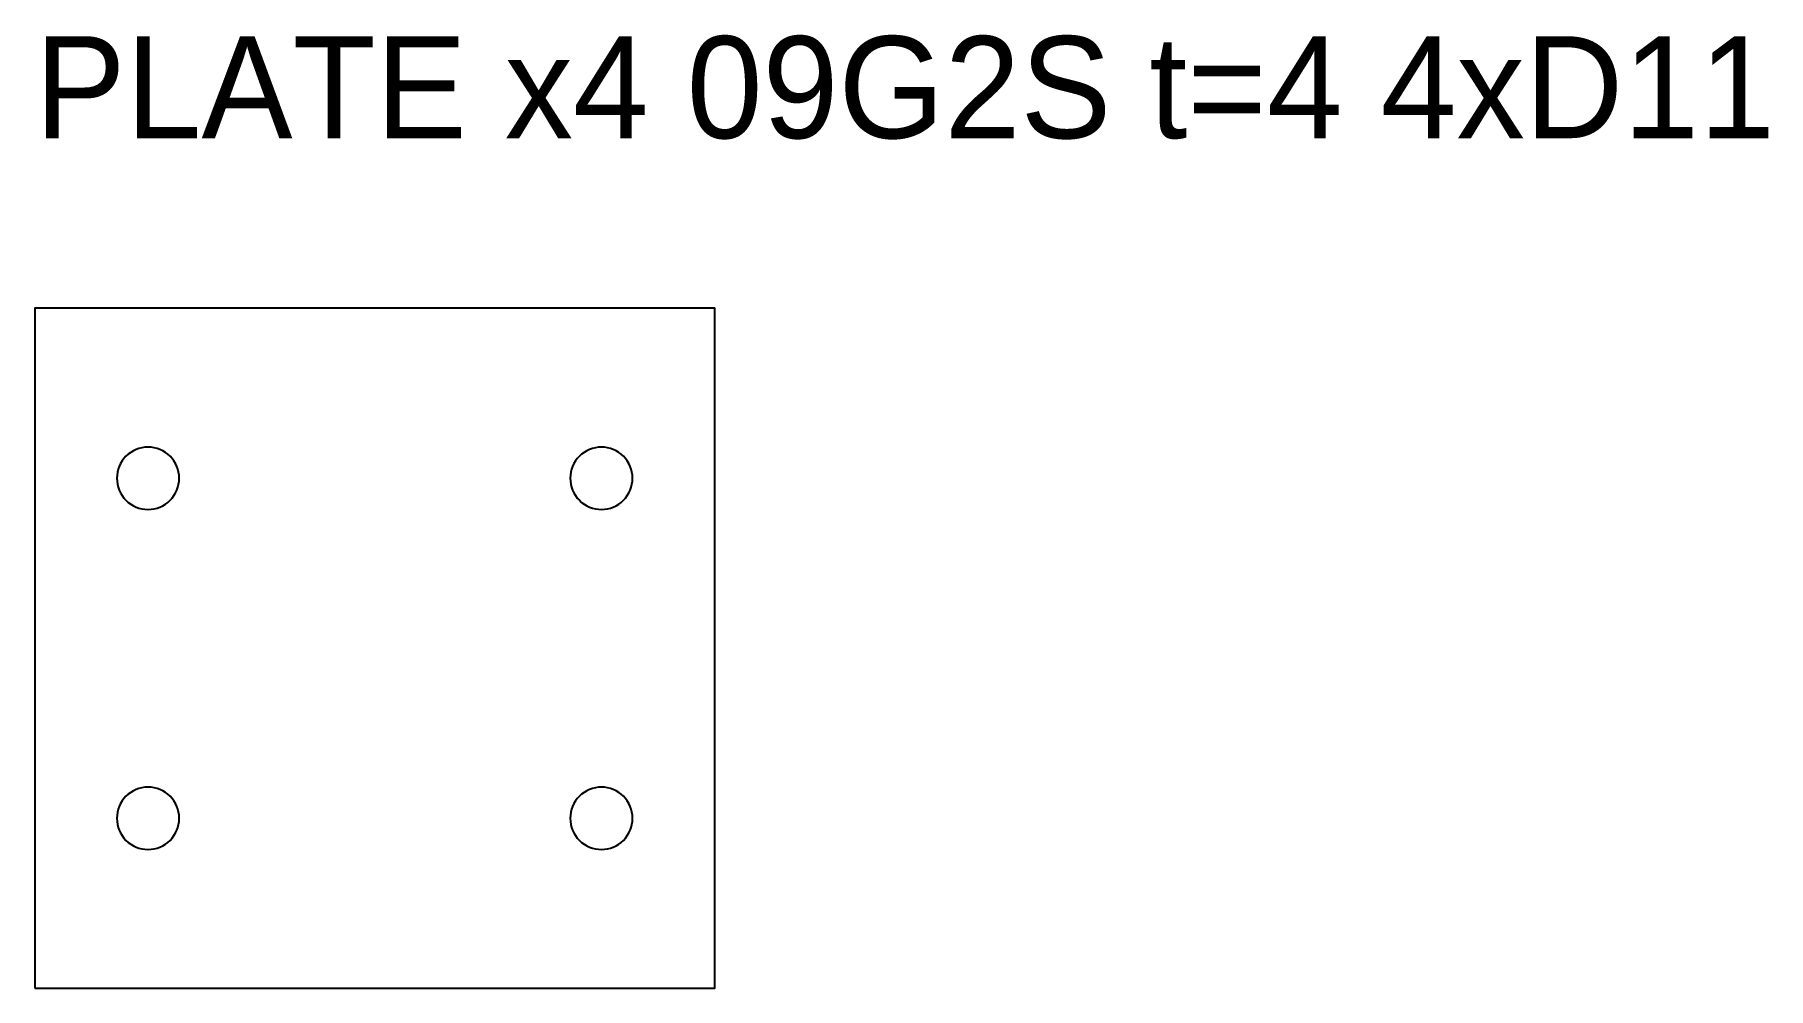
# Model space of a CAD drawing. Header units: millimetres. Extents: x 0 to 306, y 0 to 168.
import ezdxf

# ---------------------------------------------------------------- set-up
doc = ezdxf.new("R2010")
doc.units = ezdxf.units.MM
doc.layers.add('CUT', color=1, linetype='Continuous')
doc.layers.add('INFO', color=7, linetype='Continuous')

msp = doc.modelspace()

# ---------------------------------------------------------------- linework, layer by layer
at = {"layer": 'CUT'}
for points in [[(0, 0), (120, 0), (120, 120), (0, 120)], [(25.5, 90), (25.47, 90.54), (25.39, 91.07), (25.26, 91.6), (25.08, 92.1), (24.85, 92.59), (24.57, 93.06), (24.25, 93.49), (23.89, 93.89), (23.49, 94.25), (23.06, 94.57), (22.59, 94.85), (22.1, 95.08), (21.6, 95.26), (21.07, 95.39), (20.54, 95.47), (20, 95.5), (19.46, 95.47), (18.93, 95.39), (18.4, 95.26), (17.9, 95.08), (17.41, 94.85), (16.94, 94.57), (16.51, 94.25), (16.11, 93.89), (15.75, 93.49), (15.43, 93.06), (15.15, 92.59), (14.92, 92.1), (14.74, 91.6), (14.61, 91.07), (14.53, 90.54), (14.5, 90), (14.53, 89.46), (14.61, 88.93), (14.74, 88.4), (14.92, 87.9), (15.15, 87.41), (15.43, 86.94), (15.75, 86.51), (16.11, 86.11), (16.51, 85.75), (16.94, 85.43), (17.41, 85.15), (17.9, 84.92), (18.4, 84.74), (18.93, 84.61), (19.46, 84.53), (20, 84.5), (20.54, 84.53), (21.07, 84.61), (21.6, 84.74), (22.1, 84.92), (22.59, 85.15), (23.06, 85.43), (23.49, 85.75), (23.89, 86.11), (24.25, 86.51), (24.57, 86.94), (24.85, 87.41), (25.08, 87.9), (25.26, 88.4), (25.39, 88.93), (25.47, 89.46)], [(105.5, 90), (105.47, 90.54), (105.39, 91.07), (105.26, 91.6), (105.08, 92.1), (104.85, 92.59), (104.57, 93.06), (104.25, 93.49), (103.89, 93.89), (103.49, 94.25), (103.06, 94.57), (102.59, 94.85), (102.1, 95.08), (101.6, 95.26), (101.07, 95.39), (100.54, 95.47), (100, 95.5), (99.46, 95.47), (98.93, 95.39), (98.4, 95.26), (97.9, 95.08), (97.41, 94.85), (96.94, 94.57), (96.51, 94.25), (96.11, 93.89), (95.75, 93.49), (95.43, 93.06), (95.15, 92.59), (94.92, 92.1), (94.74, 91.6), (94.61, 91.07), (94.53, 90.54), (94.5, 90), (94.53, 89.46), (94.61, 88.93), (94.74, 88.4), (94.92, 87.9), (95.15, 87.41), (95.43, 86.94), (95.75, 86.51), (96.11, 86.11), (96.51, 85.75), (96.94, 85.43), (97.41, 85.15), (97.9, 84.92), (98.4, 84.74), (98.93, 84.61), (99.46, 84.53), (100, 84.5), (100.54, 84.53), (101.07, 84.61), (101.6, 84.74), (102.1, 84.92), (102.59, 85.15), (103.06, 85.43), (103.49, 85.75), (103.89, 86.11), (104.25, 86.51), (104.57, 86.94), (104.85, 87.41), (105.08, 87.9), (105.26, 88.4), (105.39, 88.93), (105.47, 89.46)], [(25.5, 30), (25.47, 30.54), (25.39, 31.07), (25.26, 31.6), (25.08, 32.1), (24.85, 32.59), (24.57, 33.06), (24.25, 33.49), (23.89, 33.89), (23.49, 34.25), (23.06, 34.57), (22.59, 34.85), (22.1, 35.08), (21.6, 35.26), (21.07, 35.39), (20.54, 35.47), (20, 35.5), (19.46, 35.47), (18.93, 35.39), (18.4, 35.26), (17.9, 35.08), (17.41, 34.85), (16.94, 34.57), (16.51, 34.25), (16.11, 33.89), (15.75, 33.49), (15.43, 33.06), (15.15, 32.59), (14.92, 32.1), (14.74, 31.6), (14.61, 31.07), (14.53, 30.54), (14.5, 30), (14.53, 29.46), (14.61, 28.93), (14.74, 28.4), (14.92, 27.9), (15.15, 27.41), (15.43, 26.94), (15.75, 26.51), (16.11, 26.11), (16.51, 25.75), (16.94, 25.43), (17.41, 25.15), (17.9, 24.92), (18.4, 24.74), (18.93, 24.61), (19.46, 24.53), (20, 24.5), (20.54, 24.53), (21.07, 24.61), (21.6, 24.74), (22.1, 24.92), (22.59, 25.15), (23.06, 25.43), (23.49, 25.75), (23.89, 26.11), (24.25, 26.51), (24.57, 26.94), (24.85, 27.41), (25.08, 27.9), (25.26, 28.4), (25.39, 28.93), (25.47, 29.46)], [(105.5, 30), (105.47, 30.54), (105.39, 31.07), (105.26, 31.6), (105.08, 32.1), (104.85, 32.59), (104.57, 33.06), (104.25, 33.49), (103.89, 33.89), (103.49, 34.25), (103.06, 34.57), (102.59, 34.85), (102.1, 35.08), (101.6, 35.26), (101.07, 35.39), (100.54, 35.47), (100, 35.5), (99.46, 35.47), (98.93, 35.39), (98.4, 35.26), (97.9, 35.08), (97.41, 34.85), (96.94, 34.57), (96.51, 34.25), (96.11, 33.89), (95.75, 33.49), (95.43, 33.06), (95.15, 32.59), (94.92, 32.1), (94.74, 31.6), (94.61, 31.07), (94.53, 30.54), (94.5, 30), (94.53, 29.46), (94.61, 28.93), (94.74, 28.4), (94.92, 27.9), (95.15, 27.41), (95.43, 26.94), (95.75, 26.51), (96.11, 26.11), (96.51, 25.75), (96.94, 25.43), (97.41, 25.15), (97.9, 24.92), (98.4, 24.74), (98.93, 24.61), (99.46, 24.53), (100, 24.5), (100.54, 24.53), (101.07, 24.61), (101.6, 24.74), (102.1, 24.92), (102.59, 25.15), (103.06, 25.43), (103.49, 25.75), (103.89, 26.11), (104.25, 26.51), (104.57, 26.94), (104.85, 27.41), (105.08, 27.9), (105.26, 28.4), (105.39, 28.93), (105.47, 29.46)]]:
    msp.add_lwpolyline(points, close=True, dxfattribs=at)

# ---------------------------------------------------------------- texts
at = {"layer": 'INFO'}
msp.add_text('PLATE x4 09G2S t=4 4xD11', height=18, dxfattribs=at).set_placement((0, 150))

doc.saveas('drawing.dxf')
